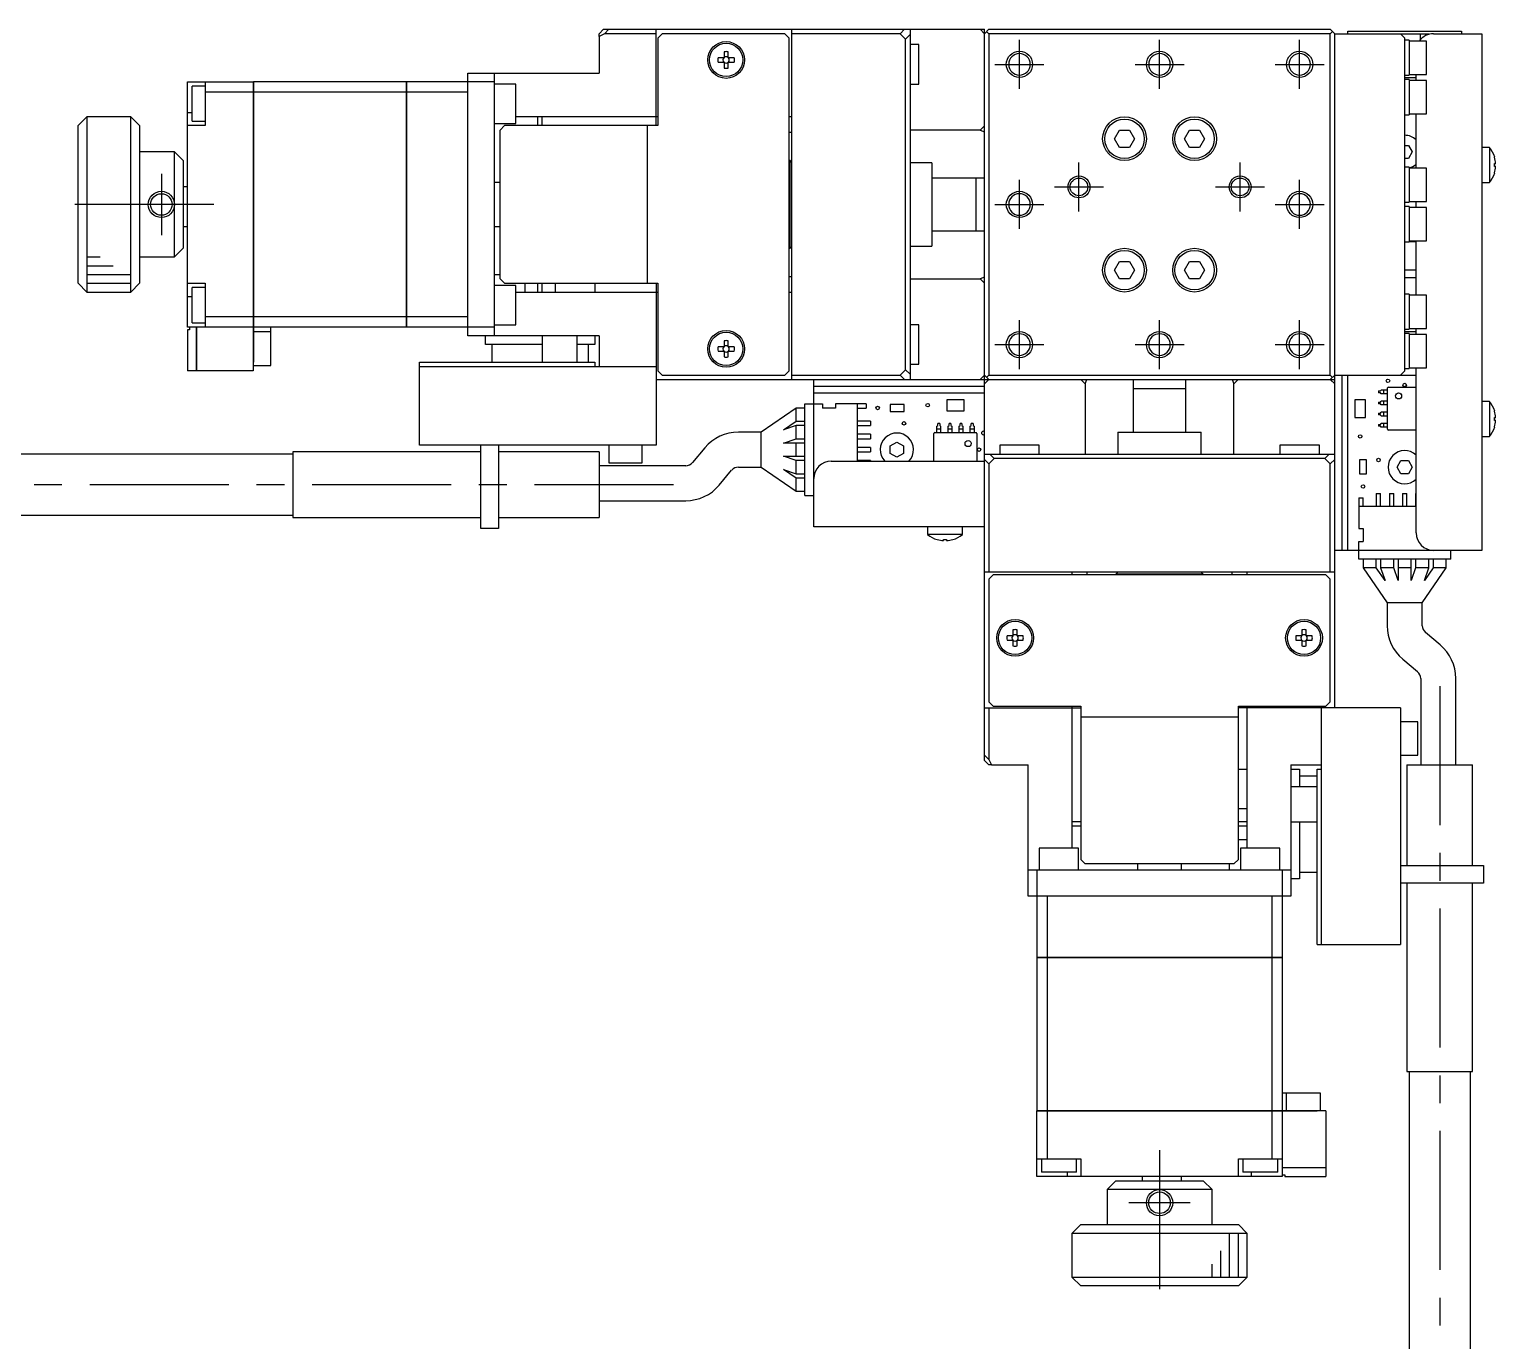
# Model space of a CAD drawing. Extents: x 0 to 645, y -8 to 367.
# Drawn here: x 139.7 to 307.1, y 139.8 to 289.6 of the extents above; entities that cross this region are included whole.
import ezdxf

# ---------------------------------------------------------------- set-up
doc = ezdxf.new("R2010")
doc.units = 0
doc.header["$LTSCALE"] = 0.5
doc.linetypes.add('CENTER', pattern=[50.8, 31.75, -6.35, 6.35, -6.35])
for name, color, linetype in [('MSM_CENTER', 1, 'CENTER'), ('MSM_CONTINUOUS', 7, 'CONTINUOUS'), ('MSM_NARROW', 5, 'CONTINUOUS')]:
    doc.layers.add(name, color=color, linetype=linetype)

msp = doc.modelspace()

# ---------------------------------------------------------------- linework, layer by layer
at = {"layer": 'MSM_CENTER'}
for p, q in [((252.73, 282.79), (252.73, 288.39)), ((268.73, 282.79), (268.73, 288.39)), ((284.73, 282.79), (284.73, 288.39)), ((249.93, 285.59), (255.53, 285.59)), ((265.93, 285.59), (271.53, 285.59)), ((281.93, 285.59), (287.53, 285.59)), ((154.73, 273.09), (154.73, 266.09)), ((259.53, 268.79), (259.53, 274.39)), ((277.93, 268.79), (277.93, 274.39)), ((252.73, 266.79), (252.73, 272.39)), ((256.73, 271.59), (262.33, 271.59)), ((275.13, 271.59), (280.73, 271.59)), ((284.73, 266.79), (284.73, 272.39)), ((160.73, 269.59), (142.73, 269.59)), ((249.93, 269.59), (255.53, 269.59)), ((281.93, 269.59), (287.53, 269.59)), ((252.73, 250.79), (252.73, 256.39)), ((268.73, 250.79), (268.73, 256.39)), ((284.73, 250.79), (284.73, 256.39)), ((249.93, 253.59), (255.53, 253.59)), ((265.93, 253.59), (271.53, 253.59)), ((281.93, 253.59), (287.53, 253.59)), ((213.23, 237.59), (68.23, 237.59)), ((300.73, 214.59), (300.73, 69.59)), ((268.73, 161.59), (268.73, 143.59)), ((272.23, 155.59), (265.23, 155.59))]:
    msp.add_line(p, q, dxfattribs=at)
at = {"layer": 'MSM_CONTINUOUS'}
for p, q in [((204.73, 289.09), (205.23, 289.59)), ((205.34, 289.09), (204.73, 288.78)), ((204.73, 288.78), (204.73, 289.09)), ((204.73, 288.78), (204.73, 284.59)), ((205.23, 289.59), (248.73, 289.59)), ((205.84, 289.59), (205.34, 289.09)), ((211.23, 289.09), (205.34, 289.09)), ((211.23, 278.59), (211.23, 289.59)), ((211.93, 289.09), (211.43, 288.59)), ((211.43, 288.59), (211.43, 278.59)), ((225.93, 289.09), (211.93, 289.09)), ((226.43, 288.59), (225.93, 289.09)), ((226.43, 250.59), (226.43, 288.59)), ((226.73, 249.59), (226.73, 289.59)), ((239.12, 289.09), (226.73, 289.09)), ((239.12, 289.09), (239.62, 289.59)), ((239.73, 288.48), (239.12, 289.09)), ((240.23, 288.98), (239.73, 288.48)), ((239.73, 250.7), (239.73, 288.48)), ((240.23, 289.59), (240.23, 249.59)), ((248.23, 289.59), (248.73, 289.09)), ((248.73, 206.09), (248.73, 289.59)), ((248.73, 289.09), (249.23, 289.59)), ((249.23, 289.09), (248.98, 289.34)), ((249.23, 289.59), (288.23, 289.59)), ((288.23, 289.09), (249.23, 289.09)), ((249.23, 289.09), (249.23, 250.09)), ((288.23, 289.59), (288.73, 289.09)), ((288.48, 289.34), (288.23, 289.09)), ((288.23, 250.09), (288.23, 289.09)), ((288.73, 289.09), (299.48, 289.09)), ((288.73, 212.09), (288.73, 289.09)), ((290.23, 289.09), (290.23, 289.39)), ((290.23, 289.39), (303.23, 289.39)), ((296.73, 288.59), (296.23, 289.09)), ((296.73, 250.59), (296.73, 288.59)), ((297.23, 288.34), (296.73, 288.34)), ((297.23, 288.34), (297.23, 284.34)), ((299.23, 288.24), (297.23, 288.24)), ((298.48, 289.09), (298.48, 288.35)), ((299.23, 284.44), (299.23, 288.24)), ((299.48, 289.01), (299.48, 289.09)), ((300.03, 289.09), (305.53, 289.09)), ((303.23, 289.39), (303.23, 289.09)), ((305.53, 289.09), (305.53, 230.09)), ((218.99, 287.01), (218.99, 286.33)), ((219.47, 286.33), (219.47, 287.01)), ((241.23, 287.84), (240.23, 287.84)), ((241.23, 283.34), (241.23, 287.84)), ((218.99, 286.33), (218.31, 286.33)), ((218.31, 285.85), (218.99, 285.85)), ((218.99, 285.85), (218.99, 285.17)), ((220.15, 286.33), (219.47, 286.33)), ((219.47, 285.85), (220.15, 285.85)), ((219.47, 285.17), (219.47, 285.85)), ((157.73, 283.59), (165.23, 283.59)), ((157.73, 255.59), (157.73, 283.59)), ((158.23, 279.09), (158.23, 283.09)), ((159.73, 283.09), (158.23, 283.09)), ((159.73, 283.59), (159.73, 278.59)), ((165.23, 283.59), (165.23, 250.59)), ((165.23, 283.58), (165.24, 283.58)), ((182.73, 283.59), (165.24, 283.59)), ((165.24, 283.59), (165.24, 251.59)), ((182.73, 255.59), (182.73, 283.59)), ((182.73, 283.58), (182.74, 283.58)), ((182.74, 283.59), (182.74, 255.59)), ((192.73, 283.59), (182.74, 283.59)), ((189.73, 284.59), (204.73, 284.59)), ((189.73, 254.59), (189.73, 284.59)), ((192.73, 284.59), (192.73, 254.59)), ((195.23, 283.34), (192.73, 283.34)), ((195.23, 278.84), (195.23, 283.34)), ((240.23, 283.34), (241.23, 283.34)), ((296.73, 284.34), (297.23, 284.34)), ((296.73, 284.09), (298.03, 284.09)), ((297.23, 283.84), (296.73, 283.84)), ((297.23, 284.44), (299.23, 284.44)), ((297.23, 283.84), (297.23, 279.84)), ((299.23, 283.74), (297.23, 283.74)), ((298.03, 283.74), (298.03, 284.44)), ((299.23, 279.94), (299.23, 283.74)), ((165.23, 282.43), (159.73, 282.43)), ((165.23, 282.43), (165.24, 282.43)), ((182.73, 282.43), (165.24, 282.43)), ((182.73, 282.43), (182.74, 282.43)), ((189.73, 282.43), (182.74, 282.43)), ((157.73, 280.09), (158.23, 280.09)), ((296.73, 279.84), (297.23, 279.84)), ((297.23, 279.94), (299.23, 279.94)), ((297.23, 279.92), (298.03, 279.92)), ((298.03, 273.74), (298.03, 279.94)), ((146.23, 279.59), (145.23, 278.59)), ((145.23, 260.59), (145.23, 278.59)), ((146.23, 279.59), (146.23, 259.59)), ((151.23, 279.59), (146.23, 279.59)), ((151.23, 259.59), (151.23, 279.59)), ((152.23, 278.59), (151.23, 279.59)), ((152.23, 278.59), (152.23, 260.59)), ((159.73, 278.59), (157.73, 278.59)), ((158.23, 279.09), (159.73, 279.09)), ((192.73, 278.84), (195.23, 278.84)), ((193.93, 278.59), (193.43, 278.09)), ((193.43, 261.09), (193.43, 278.09)), ((211.43, 278.59), (193.93, 278.59)), ((211.43, 279.59), (195.23, 279.59)), ((197.73, 278.59), (197.73, 279.59)), ((198.23, 278.59), (198.23, 279.59)), ((210.23, 278.59), (210.23, 260.59)), ((226.73, 279.59), (226.43, 279.59)), ((248.23, 278.07), (240.23, 278.07)), ((248.73, 278.57), (248.23, 278.07)), ((248.23, 278.07), (248.73, 277.89)), ((263.57, 277.09), (264.15, 278.09)), ((264.15, 278.09), (265.31, 278.09)), ((265.31, 278.09), (265.88, 277.09)), ((271.57, 277.09), (272.15, 278.09)), ((272.15, 278.09), (273.31, 278.09)), ((273.31, 278.09), (273.88, 277.09)), ((226.43, 277.84), (226.73, 277.84)), ((264.15, 276.09), (263.57, 277.09)), ((265.88, 277.09), (265.31, 276.09)), ((272.15, 276.09), (271.57, 277.09)), ((273.88, 277.09), (273.31, 276.09)), ((296.73, 276.34), (297.16, 276.34)), ((297.16, 276.34), (297.59, 275.59)), ((156.23, 275.59), (152.23, 275.59)), ((156.23, 275.59), (157.23, 274.59)), ((156.23, 263.59), (156.23, 275.59)), ((265.31, 276.09), (264.15, 276.09)), ((273.31, 276.09), (272.15, 276.09)), ((297.16, 274.84), (296.73, 274.84)), ((297.59, 275.59), (297.16, 274.84)), ((306.43, 276.09), (305.53, 276.09)), ((306.43, 276.09), (306.43, 272.09)), ((307, 274.97), (307, 274.98)), ((157.23, 274.59), (157.23, 264.59)), ((226.53, 274.59), (226.43, 274.59)), ((226.53, 264.59), (226.53, 274.59)), ((226.73, 274.39), (226.53, 274.59)), ((242.73, 274.34), (240.23, 274.34)), ((242.73, 274.34), (242.73, 264.84)), ((297.23, 273.84), (296.73, 273.84)), ((297.23, 273.84), (297.23, 269.84)), ((299.23, 273.74), (297.23, 273.74)), ((299.23, 269.94), (299.23, 273.74)), ((307, 274.27), (307.12, 274.27)), ((307, 273.91), (307, 274.27)), ((307.12, 273.91), (307, 273.91)), ((307, 273.2), (307, 273.2)), ((157.73, 271.59), (157.23, 271.59)), ((193.43, 272.09), (192.73, 272.09)), ((248.73, 272.59), (242.73, 272.59)), ((247.73, 272.59), (247.73, 266.59)), ((305.53, 272.09), (306.43, 272.09)), ((296.73, 269.84), (297.23, 269.84)), ((297.23, 269.94), (299.23, 269.94)), ((298.03, 269.24), (298.03, 269.94)), ((297.23, 269.34), (296.73, 269.34)), ((297.23, 269.34), (297.23, 265.34)), ((299.23, 269.24), (297.23, 269.24)), ((299.23, 265.44), (299.23, 269.24)), ((157.23, 267.09), (157.73, 267.09)), ((192.73, 267.09), (193.43, 267.09)), ((242.73, 266.59), (248.73, 266.59)), ((226.53, 264.59), (226.73, 264.79)), ((240.23, 264.84), (242.73, 264.84)), ((296.73, 265.34), (297.23, 265.34)), ((297.23, 265.44), (299.23, 265.44)), ((298.03, 265.34), (297.23, 265.34)), ((298.03, 259.24), (298.03, 265.44)), ((152.23, 263.59), (156.23, 263.59)), ((157.23, 264.59), (156.23, 263.59)), ((226.43, 264.59), (226.53, 264.59)), ((263.57, 262.09), (264.15, 263.09)), ((264.15, 263.09), (265.31, 263.09)), ((265.31, 263.09), (265.88, 262.09)), ((271.57, 262.09), (272.15, 263.09)), ((272.15, 263.09), (273.31, 263.09)), ((273.31, 263.09), (273.88, 262.09)), ((192.73, 261.59), (193.43, 261.59)), ((226.73, 261.34), (226.43, 261.34)), ((248.73, 261.28), (248.23, 261.1)), ((264.15, 261.09), (263.57, 262.09)), ((265.88, 262.09), (265.31, 261.09)), ((272.15, 261.09), (271.57, 262.09)), ((273.88, 262.09), (273.31, 261.09)), ((296.73, 262.14), (298.03, 262.14)), ((145.23, 260.59), (146.23, 259.59)), ((146.23, 259.59), (151.23, 259.59)), ((151.23, 259.59), (152.23, 260.59)), ((157.73, 260.59), (159.73, 260.59)), ((159.73, 260.09), (158.23, 260.09)), ((158.23, 256.09), (158.23, 260.09)), ((159.73, 260.59), (159.73, 255.59)), ((195.23, 260.34), (192.73, 260.34)), ((193.43, 261.09), (193.93, 260.59)), ((193.93, 260.59), (211.43, 260.59)), ((195.23, 255.84), (195.23, 260.34)), ((195.23, 259.59), (211.43, 259.59)), ((196.23, 260.59), (196.23, 259.59)), ((197.73, 259.59), (197.73, 260.59)), ((198.23, 259.59), (198.23, 260.59)), ((199.73, 259.59), (199.73, 260.59)), ((204.23, 260.59), (204.23, 259.59)), ((211.23, 260.59), (211.23, 242.09)), ((211.43, 260.59), (211.43, 250.59)), ((226.43, 259.59), (226.73, 259.59)), ((240.23, 261.1), (248.23, 261.1)), ((248.23, 261.1), (248.73, 260.6)), ((265.31, 261.09), (264.15, 261.09)), ((273.31, 261.09), (272.15, 261.09)), ((298.03, 261.21), (296.73, 261.21)), ((157.73, 259.09), (158.23, 259.09)), ((297.23, 259.34), (296.73, 259.34)), ((297.23, 259.34), (297.23, 255.34)), ((299.23, 259.24), (297.23, 259.24)), ((299.23, 255.44), (299.23, 259.24)), ((165.23, 256.74), (159.73, 256.74)), ((165.23, 256.75), (165.24, 256.75)), ((182.73, 256.74), (165.24, 256.74)), ((182.73, 256.75), (182.74, 256.75)), ((189.73, 256.74), (182.74, 256.74)), ((165.23, 255.59), (157.73, 255.59)), ((157.93, 255.29), (157.73, 255.29)), ((157.73, 255.29), (157.73, 250.59)), ((157.93, 255.59), (157.93, 255.29)), ((158.23, 256.09), (159.73, 256.09)), ((158.73, 250.59), (158.73, 255.59)), ((158.74, 255.59), (158.74, 250.59)), ((165.23, 255.6), (165.24, 255.6)), ((182.73, 255.59), (165.24, 255.59)), ((165.24, 255.09), (167.23, 255.09)), ((167.23, 251.19), (167.23, 255.59)), ((182.73, 255.6), (182.74, 255.6)), ((192.73, 255.59), (182.74, 255.59)), ((204.73, 254.59), (189.73, 254.59)), ((191.73, 253.59), (191.73, 254.59)), ((192.73, 255.84), (195.23, 255.84)), ((198.23, 254.59), (198.23, 251.59)), ((202.23, 251.59), (202.23, 254.59)), ((204.23, 254.59), (204.23, 253.59)), ((204.73, 254.59), (204.73, 251.09)), ((241.23, 255.84), (240.23, 255.84)), ((241.23, 251.34), (241.23, 255.84)), ((296.73, 255.34), (297.23, 255.34)), ((296.73, 255.09), (298.03, 255.09)), ((297.23, 254.84), (296.73, 254.84)), ((297.23, 255.44), (299.23, 255.44)), ((297.23, 254.84), (297.23, 250.84)), ((299.23, 254.74), (297.23, 254.74)), ((298.03, 254.74), (298.03, 255.44)), ((299.23, 250.94), (299.23, 254.74)), ((198.23, 253.59), (191.73, 253.59)), ((192.48, 253.59), (192.48, 251.59)), ((204.23, 253.59), (202.23, 253.59)), ((203.48, 253.59), (203.48, 251.59)), ((218.99, 253.33), (218.31, 253.33)), ((218.99, 254.01), (218.99, 253.33)), ((219.47, 253.33), (219.47, 254.01)), ((220.15, 253.33), (219.47, 253.33)), ((165.24, 251.59), (165.23, 251.59)), ((184.23, 242.09), (184.23, 251.59)), ((184.23, 251.59), (204.23, 251.59)), ((204.23, 251.59), (204.23, 251.09)), ((218.31, 252.85), (218.99, 252.85)), ((218.99, 252.85), (218.99, 252.17)), ((219.47, 252.17), (219.47, 252.85)), ((219.47, 252.85), (220.15, 252.85)), ((240.23, 251.34), (241.23, 251.34)), ((158.73, 250.59), (157.73, 250.59)), ((158.73, 250.6), (158.74, 250.6)), ((165.23, 250.59), (158.74, 250.59)), ((165.23, 251.19), (167.23, 251.19)), ((184.23, 251.09), (211.23, 251.09)), ((211.23, 249.59), (288.73, 249.59)), ((211.43, 250.59), (211.93, 250.09)), ((211.93, 250.09), (225.93, 250.09)), ((225.93, 250.09), (226.43, 250.59)), ((226.73, 250.09), (239.12, 250.09)), ((229.23, 232.79), (229.23, 249.59)), ((239.12, 250.09), (239.73, 250.7)), ((239.62, 249.59), (239.12, 250.09)), ((239.73, 250.7), (240.23, 250.2)), ((248.73, 250.09), (248.23, 249.59)), ((249.23, 249.59), (248.73, 250.09)), ((248.73, 249.09), (249.23, 249.59)), ((248.98, 249.84), (249.23, 250.09)), ((249.23, 250.09), (288.23, 250.09)), ((259.74, 249.59), (260.24, 249.09)), ((260.24, 249.09), (260.42, 249.59)), ((265.73, 249.59), (265.73, 243.59)), ((271.73, 243.59), (271.73, 249.59)), ((277.03, 249.59), (277.21, 249.09)), ((277.21, 249.09), (277.71, 249.59)), ((288.23, 250.09), (288.48, 249.84)), ((288.73, 250.09), (288.23, 249.59)), ((288.23, 249.59), (288.73, 249.09)), ((288.73, 250.09), (298.03, 250.09)), ((289.53, 250.09), (289.53, 230.09)), ((290.23, 230.09), (290.23, 250.09)), ((296.23, 250.09), (296.73, 250.59)), ((296.73, 250.84), (297.23, 250.84)), ((297.23, 250.94), (299.23, 250.94)), ((298.03, 232.09), (298.03, 250.94)), ((248.73, 248.79), (229.23, 248.79)), ((229.23, 248.09), (248.73, 248.09)), ((260.24, 249.09), (260.24, 241.09)), ((265.73, 248.59), (271.73, 248.59)), ((277.21, 241.09), (277.21, 249.09)), ((293.73, 248.29), (293.73, 248.09)), ((293.73, 248.29), (293.98, 248.29)), ((293.98, 248.09), (293.73, 248.09)), ((293.98, 248.29), (294.04, 248.4)), ((294.04, 247.97), (293.98, 248.09)), ((294.78, 248.4), (294.04, 248.4)), ((294.78, 247.97), (294.04, 247.97)), ((294.34, 247.97), (294.34, 248.4)), ((294.78, 243.93), (294.78, 248.63)), ((294.88, 248.73), (298.03, 248.73)), ((227.23, 246.34), (223.23, 243.59)), ((227.23, 244.84), (227.23, 246.34)), ((228.23, 246.34), (227.23, 246.34)), ((228.23, 236.34), (228.23, 246.84)), ((228.23, 246.84), (230.23, 246.84)), ((230.23, 246.84), (230.23, 246.34)), ((231.73, 246.34), (230.23, 246.34)), ((231.73, 246.84), (231.73, 246.34)), ((235.23, 246.84), (231.73, 246.84)), ((234.23, 240.29), (234.23, 246.84)), ((234.23, 246.34), (235.23, 246.34)), ((235.23, 246.84), (235.23, 246.34)), ((239.55, 246.75), (237.95, 246.75)), ((237.95, 246.75), (237.95, 245.95)), ((239.55, 245.95), (239.55, 246.75)), ((244.42, 247.29), (244.42, 246.04)), ((246.42, 247.29), (244.42, 247.29)), ((246.42, 246.04), (246.42, 247.29)), ((291.02, 247.28), (291.02, 245.28)), ((292.27, 247.28), (291.02, 247.28)), ((292.27, 245.28), (292.27, 247.28)), ((293.73, 247.02), (293.73, 246.82)), ((293.73, 247.02), (293.98, 247.02)), ((293.98, 246.82), (293.73, 246.82)), ((293.98, 247.02), (294.04, 247.13)), ((294.04, 246.7), (293.98, 246.82)), ((294.78, 247.13), (294.04, 247.13)), ((294.78, 246.7), (294.04, 246.7)), ((294.34, 246.7), (294.34, 247.13)), ((306.43, 247.09), (305.53, 247.09)), ((306.43, 247.09), (306.43, 243.09)), ((225.77, 243.84), (227.23, 244.84)), ((227.23, 244.84), (228.23, 244.84)), ((235.73, 244.84), (234.23, 244.84)), ((235.73, 244.84), (235.73, 244.34)), ((237.95, 245.95), (239.55, 245.95)), ((243.42, 244.34), (243.42, 244.59)), ((243.62, 244.59), (243.42, 244.59)), ((243.62, 244.59), (243.62, 244.34)), ((244.42, 246.04), (246.42, 246.04)), ((244.69, 244.34), (244.69, 244.59)), ((244.89, 244.59), (244.69, 244.59)), ((244.89, 244.59), (244.89, 244.34)), ((245.96, 244.34), (245.96, 244.59)), ((246.16, 244.59), (245.96, 244.59)), ((246.16, 244.59), (246.16, 244.34)), ((247.43, 244.59), (247.23, 244.59)), ((247.23, 244.34), (247.23, 244.59)), ((247.43, 244.59), (247.43, 244.34)), ((291.02, 245.28), (292.27, 245.28)), ((293.73, 245.75), (293.73, 245.55)), ((293.73, 245.75), (293.98, 245.75)), ((293.98, 245.55), (293.73, 245.55)), ((293.98, 245.75), (294.04, 245.86)), ((294.04, 245.43), (293.98, 245.55)), ((293.98, 244.48), (294.04, 244.59)), ((294.78, 245.86), (294.04, 245.86)), ((294.78, 245.43), (294.04, 245.43)), ((294.78, 244.59), (294.04, 244.59)), ((294.34, 245.43), (294.34, 245.86)), ((294.34, 244.16), (294.34, 244.59)), ((307, 245.97), (307, 245.98)), ((307, 245.27), (307.12, 245.27)), ((307, 244.91), (307, 245.27)), ((307.12, 244.91), (307, 244.91)), ((223.23, 243.59), (220.63, 243.59)), ((223.23, 239.59), (223.23, 243.59)), ((227.23, 244.34), (225.77, 243.84)), ((225.77, 242.34), (227.23, 242.84)), ((227.23, 242.84), (227.23, 244.34)), ((228.23, 244.34), (227.23, 244.34)), ((227.23, 242.84), (228.23, 242.84)), ((234.23, 244.34), (235.73, 244.34)), ((235.73, 243.34), (234.23, 243.34)), ((234.23, 242.84), (235.73, 242.84)), ((235.73, 243.34), (235.73, 242.84)), ((242.97, 240.29), (242.97, 243.44)), ((243.07, 243.54), (247.77, 243.54)), ((243.3, 244.27), (243.42, 244.34)), ((243.3, 243.54), (243.3, 244.27)), ((243.3, 243.98), (243.73, 243.98)), ((243.62, 244.34), (243.73, 244.27)), ((243.73, 244.27), (243.73, 243.54)), ((244.57, 244.27), (244.69, 244.34)), ((244.57, 243.54), (244.57, 244.27)), ((244.57, 243.98), (245, 243.98)), ((244.89, 244.34), (245, 244.27)), ((245, 244.27), (245, 243.54)), ((245.84, 244.27), (245.96, 244.34)), ((245.84, 243.54), (245.84, 244.27)), ((245.84, 243.98), (246.27, 243.98)), ((246.16, 244.34), (246.27, 244.27)), ((246.27, 244.27), (246.27, 243.54)), ((247.11, 244.27), (247.23, 244.34)), ((247.11, 243.54), (247.11, 244.27)), ((247.11, 243.98), (247.54, 243.98)), ((247.43, 244.34), (247.54, 244.27)), ((247.54, 244.27), (247.54, 243.54)), ((247.87, 243.44), (247.87, 240.29)), ((263.98, 243.59), (273.48, 243.59)), ((263.98, 243.59), (263.98, 241.09)), ((273.48, 241.09), (273.48, 243.59)), ((293.73, 244.48), (293.98, 244.48)), ((293.73, 244.48), (293.73, 244.28)), ((293.98, 244.28), (293.73, 244.28)), ((294.04, 244.16), (293.98, 244.28)), ((294.78, 244.16), (294.04, 244.16)), ((298.03, 243.83), (294.88, 243.83)), ((305.53, 243.09), (306.43, 243.09)), ((307, 244.2), (307, 244.2)), ((169.73, 241.34), (169.73, 233.84)), ((191.23, 241.34), (169.73, 241.34)), ((211.23, 242.09), (184.23, 242.09)), ((191.23, 232.59), (191.23, 242.09)), ((193.23, 242.09), (193.23, 232.59)), ((204.73, 241.34), (193.23, 241.34)), ((204.73, 241.34), (204.73, 233.84)), ((205.83, 242.09), (205.83, 240.09)), ((209.63, 240.09), (209.63, 242.09)), ((216.8, 241.8), (215.38, 240.11)), ((228.23, 242.34), (225.77, 242.34)), ((227.23, 240.84), (227.23, 242.34)), ((235.73, 241.84), (234.23, 241.84)), ((234.23, 241.34), (235.73, 241.34)), ((235.73, 241.84), (235.73, 241.34)), ((237.98, 242.02), (238.73, 242.45)), ((237.98, 241.15), (237.98, 242.02)), ((238.73, 240.72), (237.98, 241.15)), ((238.73, 242.45), (239.48, 242.02)), ((239.48, 241.15), (238.73, 240.72)), ((239.48, 242.02), (239.48, 241.15)), ((254.98, 242.09), (250.48, 242.09)), ((250.48, 242.09), (250.48, 241.09)), ((254.98, 241.09), (254.98, 242.09)), ((286.98, 242.09), (282.48, 242.09)), ((282.48, 242.09), (282.48, 241.09)), ((286.98, 241.09), (286.98, 242.09)), ((169.73, 241.09), (121.73, 241.09)), ((214.62, 239.76), (204.73, 239.76)), ((205.83, 240.09), (209.63, 240.09)), ((220.63, 239.59), (223.23, 239.59)), ((223.23, 239.59), (227.23, 236.84)), ((227.23, 240.34), (225.77, 240.84)), ((225.77, 240.84), (228.23, 240.84)), ((227.23, 238.84), (227.23, 240.34)), ((228.23, 240.34), (227.23, 240.34)), ((231.23, 240.29), (248.73, 240.29)), ((235.73, 240.34), (234.23, 240.34)), ((235.73, 240.34), (235.73, 240.29)), ((248.73, 241.09), (288.73, 241.09)), ((249.23, 239.98), (248.73, 240.48)), ((249.84, 240.59), (249.23, 239.98)), ((249.23, 239.98), (249.23, 227.59)), ((249.34, 241.09), (249.84, 240.59)), ((287.62, 240.59), (249.84, 240.59)), ((287.62, 240.59), (288.12, 241.09)), ((288.23, 239.98), (287.62, 240.59)), ((288.73, 240.48), (288.23, 239.98)), ((288.23, 227.59), (288.23, 239.98)), ((292.37, 240.41), (291.57, 240.41)), ((291.57, 240.41), (291.57, 238.81)), ((292.37, 238.81), (292.37, 240.41)), ((295.86, 239.59), (296.3, 240.34)), ((296.3, 238.84), (295.86, 239.59)), ((296.3, 240.34), (297.16, 240.34)), ((297.16, 240.34), (297.59, 239.59)), ((297.59, 239.59), (297.16, 238.84)), ((218.45, 237.54), (219.86, 239.23)), ((227.23, 238.34), (225.77, 239.34)), ((225.77, 239.34), (227.23, 238.84)), ((227.23, 238.84), (228.23, 238.84)), ((227.23, 236.84), (227.23, 238.34)), ((228.23, 238.34), (227.23, 238.34)), ((291.57, 238.81), (292.37, 238.81)), ((297.16, 238.84), (296.3, 238.84)), ((227.23, 236.84), (228.23, 236.84)), ((228.23, 236.34), (229.23, 236.34)), ((293.48, 236.59), (293.98, 236.59)), ((293.48, 236.59), (293.48, 235.09)), ((293.98, 235.09), (293.98, 236.59)), ((294.98, 236.59), (295.48, 236.59)), ((294.98, 236.59), (294.98, 235.09)), ((295.48, 235.09), (295.48, 236.59)), ((296.48, 236.59), (296.98, 236.59)), ((296.48, 236.59), (296.48, 235.09)), ((296.98, 235.09), (296.98, 236.59)), ((297.98, 236.59), (298.03, 236.59)), ((297.98, 236.59), (297.98, 235.09)), ((204.73, 235.76), (214.62, 235.76)), ((291.48, 236.09), (291.48, 232.59)), ((291.48, 236.09), (291.98, 236.09)), ((298.03, 235.09), (291.48, 235.09)), ((291.98, 235.09), (291.98, 236.09)), ((121.73, 234.09), (169.73, 234.09)), ((169.73, 233.84), (191.23, 233.84)), ((193.23, 233.84), (204.73, 233.84)), ((248.73, 232.79), (229.23, 232.79)), ((242.23, 232.79), (242.23, 231.89)), ((246.23, 231.89), (246.23, 232.79)), ((193.23, 232.59), (191.23, 232.59)), ((246.23, 231.89), (242.23, 231.89)), ((243.34, 231.31), (243.34, 231.32)), ((244.05, 231.32), (244.41, 231.32)), ((244.05, 231.2), (244.05, 231.32)), ((244.41, 231.32), (244.41, 231.2)), ((245.11, 231.32), (245.12, 231.31)), ((291.48, 232.59), (291.98, 232.59)), ((291.98, 232.59), (291.98, 231.09)), ((305.53, 230.09), (288.73, 230.09)), ((291.48, 229.09), (291.48, 231.09)), ((291.48, 231.09), (291.98, 231.09)), ((301.98, 229.09), (301.98, 230.09)), ((301.98, 229.09), (291.48, 229.09)), ((291.98, 229.09), (291.98, 228.09)), ((293.48, 228.09), (291.98, 228.09)), ((291.98, 228.09), (294.73, 224.09)), ((293.48, 228.09), (293.48, 229.09)), ((294.48, 226.63), (293.48, 228.09)), ((293.98, 229.09), (293.98, 228.09)), ((295.48, 228.09), (293.98, 228.09)), ((293.98, 228.09), (294.48, 226.63)), ((295.48, 228.09), (295.48, 229.09)), ((295.98, 226.63), (295.48, 228.09)), ((295.98, 229.09), (295.98, 226.63)), ((297.48, 228.09), (295.98, 228.09)), ((297.48, 226.63), (297.48, 229.09)), ((297.98, 228.09), (297.48, 226.63)), ((297.98, 229.09), (297.98, 228.09)), ((299.48, 228.09), (297.98, 228.09)), ((298.73, 224.09), (301.48, 228.09)), ((299.98, 228.09), (298.98, 226.63)), ((298.98, 226.63), (299.48, 228.09)), ((299.48, 228.09), (299.48, 229.09)), ((299.98, 229.09), (299.98, 228.09)), ((301.48, 228.09), (299.98, 228.09)), ((301.48, 228.09), (301.48, 229.09)), ((288.73, 227.59), (248.73, 227.59)), ((249.73, 227.29), (249.23, 226.79)), ((249.23, 226.79), (249.23, 212.79)), ((287.73, 227.29), (249.73, 227.29)), ((258.73, 227.59), (258.73, 227.29)), ((260.48, 227.29), (260.48, 227.59)), ((263.93, 227.59), (263.73, 227.39)), ((273.73, 227.39), (263.73, 227.39)), ((263.73, 227.39), (263.73, 227.29)), ((273.73, 227.39), (273.53, 227.59)), ((273.73, 227.29), (273.73, 227.39)), ((276.98, 227.59), (276.98, 227.29)), ((278.73, 227.29), (278.73, 227.59)), ((288.23, 226.79), (287.73, 227.29)), ((288.23, 212.79), (288.23, 226.79)), ((298.73, 224.09), (294.73, 224.09)), ((294.73, 224.09), (294.73, 221.49)), ((298.73, 221.49), (298.73, 224.09)), ((251.99, 220.33), (251.31, 220.33)), ((251.31, 219.85), (251.99, 219.85)), ((251.99, 221.01), (251.99, 220.33)), ((251.99, 219.85), (251.99, 219.17)), ((252.47, 220.33), (252.47, 221.01)), ((253.15, 220.33), (252.47, 220.33)), ((252.47, 219.85), (253.15, 219.85)), ((252.47, 219.17), (252.47, 219.85)), ((284.99, 220.33), (284.31, 220.33)), ((284.31, 219.85), (284.99, 219.85)), ((284.99, 221.01), (284.99, 220.33)), ((284.99, 219.85), (284.99, 219.17)), ((285.47, 220.33), (285.47, 221.01)), ((286.15, 220.33), (285.47, 220.33)), ((285.47, 219.17), (285.47, 219.85)), ((285.47, 219.85), (286.15, 219.85)), ((300.77, 219.3), (299.09, 220.72)), ((296.51, 217.66), (298.2, 216.24)), ((298.56, 215.47), (298.56, 205.59)), ((302.56, 205.59), (302.56, 215.47)), ((249.23, 212.79), (249.73, 212.29)), ((287.73, 212.29), (288.23, 212.79)), ((248.73, 212.09), (259.73, 212.09)), ((249.23, 212.09), (249.23, 206.2)), ((249.73, 212.29), (259.73, 212.29)), ((258.73, 212.29), (258.73, 196.09)), ((259.73, 212.29), (259.73, 194.79)), ((259.73, 211.09), (277.73, 211.09)), ((277.73, 194.79), (277.73, 212.29)), ((277.73, 212.29), (287.73, 212.29)), ((296.23, 212.09), (277.73, 212.09)), ((278.73, 196.09), (278.73, 212.29)), ((287.23, 185.09), (287.23, 212.09)), ((296.23, 212.09), (296.23, 185.09)), ((298.23, 210.49), (296.23, 210.49)), ((298.23, 206.69), (298.23, 210.49)), ((248.73, 206.7), (249.23, 206.2)), ((249.23, 205.59), (248.73, 206.09)), ((249.23, 206.2), (249.53, 205.59)), ((296.23, 206.69), (298.23, 206.69)), ((249.53, 205.59), (249.23, 205.59)), ((249.53, 205.59), (253.73, 205.59)), ((253.73, 190.59), (253.73, 205.59)), ((277.73, 205.09), (278.73, 205.09)), ((283.73, 205.59), (283.73, 190.59)), ((283.73, 205.59), (287.23, 205.59)), ((283.73, 205.09), (284.73, 205.09)), ((284.73, 205.09), (284.73, 203.09)), ((284.73, 204.34), (286.73, 204.34)), ((286.73, 205.09), (287.23, 205.09)), ((286.73, 185.09), (286.73, 205.09)), ((296.98, 205.59), (304.48, 205.59)), ((296.98, 205.59), (296.98, 194.09)), ((304.48, 194.09), (304.48, 205.59)), ((286.73, 203.09), (283.73, 203.09)), ((278.73, 200.59), (277.73, 200.59)), ((259.73, 199.09), (258.73, 199.09)), ((259.73, 198.59), (258.73, 198.59)), ((278.73, 199.09), (277.73, 199.09)), ((278.73, 198.59), (277.73, 198.59)), ((283.73, 199.09), (286.73, 199.09)), ((284.73, 199.09), (284.73, 192.59)), ((259.48, 196.09), (254.98, 196.09)), ((254.98, 196.09), (254.98, 193.59)), ((259.48, 193.59), (259.48, 196.09)), ((277.73, 197.09), (278.73, 197.09)), ((282.48, 196.09), (277.98, 196.09)), ((277.98, 196.09), (277.98, 193.59)), ((282.48, 193.59), (282.48, 196.09)), ((259.73, 194.79), (260.23, 194.29)), ((277.23, 194.29), (260.23, 194.29)), ((266.23, 194.29), (266.23, 193.59)), ((271.23, 193.59), (271.23, 194.29)), ((276.73, 193.59), (276.73, 194.29)), ((277.23, 194.29), (277.73, 194.79)), ((253.73, 193.59), (283.73, 193.59)), ((254.73, 193.59), (254.73, 183.6)), ((282.73, 193.59), (282.73, 183.6)), ((284.73, 192.59), (283.73, 192.59)), ((284.73, 193.34), (286.73, 193.34)), ((296.23, 194.09), (305.73, 194.09)), ((305.73, 194.09), (305.73, 192.09)), ((305.73, 192.09), (296.23, 192.09)), ((296.98, 192.09), (296.98, 170.59)), ((304.48, 170.59), (304.48, 192.09)), ((283.73, 190.59), (253.73, 190.59)), ((255.88, 190.59), (255.88, 183.6)), ((281.57, 190.59), (281.57, 183.6)), ((286.73, 185.09), (296.23, 185.09)), ((254.73, 183.6), (282.73, 183.6)), ((254.73, 183.59), (254.73, 166.1)), ((282.73, 183.59), (254.73, 183.59)), ((254.74, 183.59), (254.74, 183.6)), ((255.88, 183.59), (255.88, 166.1)), ((255.89, 183.59), (255.89, 183.6)), ((281.57, 183.59), (281.57, 183.6)), ((281.57, 183.59), (281.57, 166.1)), ((282.72, 183.59), (282.72, 183.6)), ((282.73, 183.59), (282.73, 166.1)), ((296.98, 170.59), (304.48, 170.59)), ((297.23, 170.59), (297.23, 122.59)), ((304.23, 122.59), (304.23, 170.59)), ((287.13, 168.09), (282.73, 168.09)), ((283.23, 166.1), (283.23, 168.09)), ((287.13, 166.09), (287.13, 168.09)), ((254.73, 166.1), (286.73, 166.1)), ((287.73, 166.09), (254.73, 166.09)), ((254.73, 158.59), (254.73, 166.09)), ((254.74, 166.09), (254.74, 166.1)), ((255.88, 166.09), (255.88, 160.59)), ((255.89, 166.09), (255.89, 166.1)), ((281.57, 166.09), (281.57, 166.1)), ((281.57, 166.09), (281.57, 160.59)), ((282.72, 166.09), (282.72, 166.1)), ((282.73, 166.09), (282.73, 158.59)), ((286.73, 166.1), (286.73, 166.09)), ((287.73, 166.09), (287.73, 159.6)), ((254.73, 160.59), (259.73, 160.59)), ((255.23, 160.59), (255.23, 159.09)), ((259.23, 159.09), (259.23, 160.59)), ((259.73, 160.59), (259.73, 158.59)), ((277.73, 158.59), (277.73, 160.59)), ((277.73, 160.59), (282.73, 160.59)), ((278.23, 160.59), (278.23, 159.09)), ((282.23, 159.09), (282.23, 160.59)), ((282.73, 159.6), (287.73, 159.6)), ((287.73, 159.59), (282.73, 159.59)), ((287.72, 159.59), (287.72, 159.6)), ((287.73, 159.59), (287.73, 158.59)), ((282.73, 158.59), (254.73, 158.59)), ((259.23, 159.09), (255.23, 159.09)), ((258.23, 158.59), (258.23, 159.09)), ((262.73, 157.09), (263.73, 158.09)), ((263.73, 158.09), (273.73, 158.09)), ((266.73, 158.59), (266.73, 158.09)), ((271.23, 158.09), (271.23, 158.59)), ((273.73, 158.09), (274.73, 157.09)), ((282.23, 159.09), (278.23, 159.09)), ((279.23, 158.59), (279.23, 159.09)), ((282.73, 158.79), (283.03, 158.79)), ((283.03, 158.79), (283.03, 158.59)), ((283.03, 158.59), (287.73, 158.59)), ((262.73, 157.09), (262.73, 153.09)), ((274.73, 157.09), (262.73, 157.09)), ((274.73, 153.09), (274.73, 157.09)), ((259.73, 153.09), (258.73, 152.09)), ((259.73, 153.09), (277.73, 153.09)), ((278.73, 152.09), (277.73, 153.09)), ((278.73, 152.09), (258.73, 152.09)), ((258.73, 152.09), (258.73, 147.09)), ((278.73, 147.09), (278.73, 152.09)), ((258.73, 147.09), (278.73, 147.09)), ((258.73, 147.09), (259.73, 146.09)), ((277.73, 146.09), (259.73, 146.09)), ((277.73, 146.09), (278.73, 147.09))]:
    msp.add_line(p, q, dxfattribs=at)
for centre, radius in [((219.23, 286.09), 2.1), ((219.23, 286.09), 1.9), ((264.73, 277.09), 2.5), ((264.73, 277.09), 2.25), ((272.73, 277.09), 2.5), ((272.73, 277.09), 2.25), ((259.53, 271.59), 1.01), ((277.93, 271.59), 1.01), ((154.73, 269.59), 1.23), ((264.73, 262.09), 2.5), ((264.73, 262.09), 2.25), ((272.73, 262.09), 2.5), ((272.73, 262.09), 2.25), ((219.23, 253.09), 2.1), ((219.23, 253.09), 1.9), ((294.82, 249.45), 0.2), ((296.03, 247.73), 0.35), ((296.73, 248.97), 0.2), ((236.53, 246.35), 0.2), ((242.25, 246.67), 0.2), ((239.55, 244.59), 0.2), ((291.65, 243.1), 0.2), ((246.87, 242.29), 0.35), ((248.11, 241.59), 0.2), ((293.73, 240.41), 0.2), ((291.97, 237.39), 0.2), ((252.23, 220.09), 2.1), ((252.23, 220.09), 1.9), ((285.23, 220.09), 2.1), ((285.23, 220.09), 1.9), ((268.73, 155.59), 1.23)]:
    msp.add_circle(centre, radius, dxfattribs=at)
at = {"layer": 'MSM_CONTINUOUS', "extrusion": (0, 0, -1)}
for centre in [(-252.73, 285.59), (-268.73, 285.59), (-284.73, 285.59), (-252.73, 269.59), (-284.73, 269.59), (-252.73, 253.59), (-268.73, 253.59), (-284.73, 253.59)]:
    msp.add_circle(centre, 1.23, dxfattribs=at)
at = {"layer": 'MSM_CONTINUOUS'}
for centre, radius, start, end in [((300.03, 287.09), 2, 90, 144.9004), ((219.23, 286.09), 0.95, 75.3667, 104.6333), ((219.23, 286.09), 0.365, 48.8496, 131.1504), ((219.23, 286.09), 0.95, 165.3667, 194.6333), ((219.23, 286.09), 0.365, 138.8496, 221.1504), ((219.23, 286.09), 0.365, 228.8496, 311.1504), ((219.23, 286.09), 0.95, 255.3667, 284.6333), ((219.23, 286.09), 0.365, 318.8496, 41.1504), ((219.23, 286.09), 0.95, 345.3667, 14.6333), ((296.73, 275.59), 1.9, 46.8264, 90), ((303.93, 274.09), 3.2, 16.1225, 38.6822), ((303.93, 274.09), 3.19, 3.2297, 16.1067), ((296.73, 275.59), 1.9, 285.2575, 313.1736), ((303.93, 274.09), 3.2, 321.3178, 343.8775), ((303.93, 274.09), 3.19, 343.8933, 356.7703), ((219.23, 253.09), 0.95, 165.3667, 194.6333), ((219.23, 253.09), 0.365, 138.8496, 221.1504), ((219.23, 253.09), 0.95, 75.3667, 104.6333), ((219.23, 253.09), 0.365, 48.8496, 131.1504), ((219.23, 253.09), 0.365, 318.8496, 41.1504), ((219.23, 253.09), 0.95, 345.3667, 14.6333), ((219.23, 253.09), 0.365, 228.8496, 311.1504), ((219.23, 253.09), 0.95, 255.3667, 284.6333), ((294.88, 248.63), 0.1, 90, 180), ((303.93, 245.09), 3.2, 16.1225, 38.6822), ((303.93, 245.09), 3.19, 3.2297, 16.1067), ((303.93, 245.09), 3.19, 343.8933, 356.7703), ((220.63, 238.59), 5, 90, 140), ((238.73, 241.59), 1.9, 316.8264, 223.1735), ((243.07, 243.44), 0.1, 90, 180), ((247.77, 243.44), 0.1, 0, 90), ((248.6, 243.49), 0.2, 48.5092, 311.4908), ((294.88, 243.93), 0.1, 180, 270), ((303.93, 245.09), 3.2, 321.3178, 343.8775), ((296.73, 239.59), 1.9, 46.8264, 313.1736), ((214.62, 240.76), 1, 270, 320), ((220.63, 238.59), 1, 90, 140), ((231.23, 238.29), 2, 90, 180), ((214.62, 240.76), 5, 270, 320), ((244.23, 234.39), 3.2, 231.3178, 253.8775), ((244.23, 234.39), 3.19, 253.8933, 266.7703), ((244.23, 234.39), 3.19, 273.2297, 286.1067), ((244.23, 234.39), 3.2, 286.1225, 308.6822), ((300.03, 232.09), 2, 180, 270), ((299.73, 221.49), 5, 180, 230), ((299.73, 221.49), 1, 180, 230), ((252.23, 220.09), 0.95, 165.3667, 194.6333), ((252.23, 220.09), 0.365, 138.8496, 221.1504), ((252.23, 220.09), 0.95, 75.3667, 104.6333), ((252.23, 220.09), 0.365, 48.8496, 131.1504), ((252.23, 220.09), 0.365, 228.8496, 311.1504), ((252.23, 220.09), 0.365, 318.8496, 41.1504), ((252.23, 220.09), 0.95, 345.3667, 14.6333), ((285.23, 220.09), 0.95, 165.3667, 194.6333), ((285.23, 220.09), 0.365, 138.8496, 221.1504), ((285.23, 220.09), 0.95, 75.3667, 104.6333), ((285.23, 220.09), 0.365, 48.8496, 131.1504), ((285.23, 220.09), 0.365, 228.8496, 311.1504), ((285.23, 220.09), 0.365, 318.8496, 41.1504), ((285.23, 220.09), 0.95, 345.3667, 14.6333), ((252.23, 220.09), 0.95, 255.3667, 284.6333), ((285.23, 220.09), 0.95, 255.3667, 284.6333), ((297.56, 215.47), 5, 0, 50), ((297.56, 215.47), 1, 0, 50)]:
    msp.add_arc(centre, radius, start, end, dxfattribs=at)
at = {"layer": 'MSM_NARROW'}
for p, q in [((146.23, 263.59), (147.73, 263.59)), ((146.23, 262.59), (149.23, 262.59)), ((146.23, 261.59), (151.23, 261.59)), ((146.23, 260.59), (151.23, 260.59)), ((276.73, 147.09), (276.73, 152.09)), ((277.73, 147.09), (277.73, 152.09)), ((275.73, 147.09), (275.73, 150.09)), ((274.73, 147.09), (274.73, 148.59))]:
    msp.add_line(p, q, dxfattribs=at)
for centre, radius in [((252.73, 285.59), 1.5), ((268.73, 285.59), 1.5), ((284.73, 285.59), 1.5), ((259.53, 271.59), 1.25), ((277.93, 271.59), 1.25), ((154.73, 269.59), 1.5), ((252.73, 269.59), 1.5), ((284.73, 269.59), 1.5), ((252.73, 253.59), 1.5), ((268.73, 253.59), 1.5), ((284.73, 253.59), 1.5), ((268.73, 155.59), 1.5)]:
    msp.add_circle(centre, radius, dxfattribs=at)

doc.saveas('drawing.dxf')
